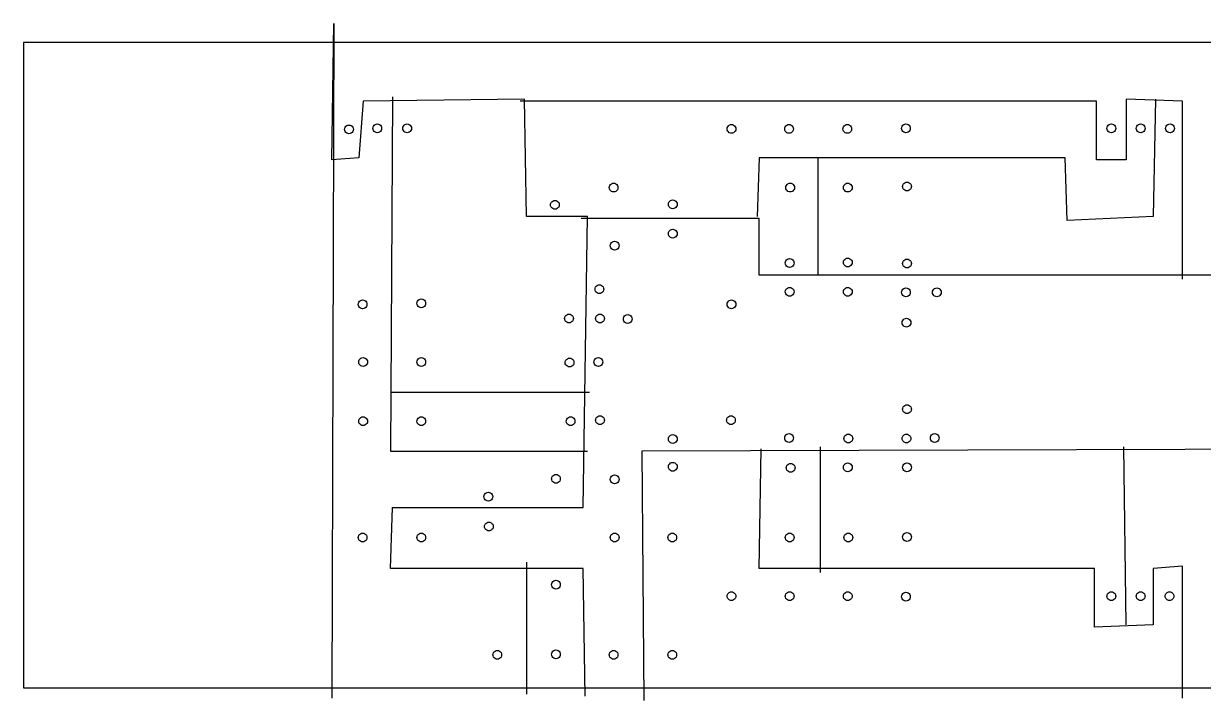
# Model space of a CAD drawing. Extents: x 0 to 570, y -9 to 181.
# Drawn here: x 0 to 323, y -4.6 to 180.7 of the extents above; entities that cross this region are included whole.
import ezdxf

# ---------------------------------------------------------------- set-up
doc = ezdxf.new("R2010")
doc.units = 0
doc.layers.get('0').update_dxf_attribs({"linetype": 'CONTINUOUS'})

msp = doc.modelspace()

# ---------------------------------------------------------------- linework, layer by layer
at = {"color": 1}
for points in [[(153.76948, -3.4426), (153.195712, 31.557168), (100.409176, 31.557168), (100.982944, 48.1964), (153.195712, 48.1964), (154.343248, 127.949962), (137.704008, 127.949962), (137.130248, 160.080894), (92.950216, 159.507127), (91.80268, 144.015428), (84.343712, 143.441662), (84.91748, 180.736493), (84.343712, -4.016368)], [(100.982944, 160.654661), (100.409176, 63.688096), (154.343248, 63.688096)], [(317.292968, 110.736962), (317.292968, 159.507127), (301.801272, 160.080894), (301.801272, 143.441662), (293.768536, 143.441662), (293.768536, 159.507127), (135.982712, 159.507127)], [(309.834008, 160.080894), (309.26024, 127.949962), (285.735808, 126.802429), (285.16204, 144.015428), (201.392112, 144.015428), (200.818344, 127.949962)], [(538.193128, 144.015428), (376.964704, 144.015428), (377.538472, 111.884496), (201.392112, 111.884496), (201.392112, 127.376195), (152.621944, 127.376195)], [(217.457576, 144.015428), (217.457576, 111.884496)], [(154.917008, 79.75356), (100.409176, 79.75356)], [(218.031344, 64.835632), (218.031344, 30.409632)], [(301.801272, 16.065464), (301.227504, 64.835632)], [(537.61936, 31.557168), (377.538472, 32.130936), (377.538472, 64.261864), (169.261176, 63.688096), (169.834944, -4.590136)], [(317.292968, -4.016368), (317.292968, 32.130936), (309.26024, 31.557168), (309.26024, 16.065464), (293.194776, 15.491696), (293.194776, 31.557168), (201.392112, 31.557168), (201.96588, 64.261864)], [(137.704008, 33.278464), (137.704008, -2.868832)]]:
    msp.add_lwpolyline(points, dxfattribs=at)
msp.add_lwpolyline([(569.750296, 175.572594), (0, 175.572594), (0, -1.147534), (569.750296, -1.147534), (569.750296, 175.572594)], close=True, dxfattribs=at)
at = {"color": 7}
for points in [[(88.790384, 151.904715), (88.790384, 151.904715)], [(98.02312, 152.048157), (98.02312, 152.048157)], [(106.199288, 152.048157), (106.199288, 152.048157)], [(194.989688, 151.904715), (194.989688, 151.904715)], [(210.768264, 151.904715), (210.768264, 151.904715)], [(226.69028, 151.904715), (226.69028, 151.904715)], [(242.75576, 152.048157), (242.75576, 152.048157)], [(298.984888, 152.048157), (298.984888, 152.048157)], [(307.017624, 152.048157), (307.017624, 152.048157)], [(315.050344, 152.048157), (315.050344, 152.048157)], [(90.277272, 151.761273), (90.277272, 151.761273)], [(162.715304, 135.839249), (162.715304, 135.839249)], [(211.055152, 135.839249), (211.055152, 135.839249)], [(226.833712, 135.839249), (226.833712, 135.839249)], [(243.042624, 136.126132), (243.042624, 136.126132)], [(146.64984, 131.105676), (146.64984, 131.105676)], [(178.924216, 131.249118), (178.924216, 131.249118)], [(178.924216, 123.216382), (178.924216, 123.216382)], [(163.0022, 119.917224), (163.0022, 119.917224)], [(210.911696, 115.183649), (210.911696, 115.183649)], [(226.833712, 115.327094), (226.833712, 115.327094)], [(243.042624, 115.04021), (243.042624, 115.04021)], [(158.842384, 108.011566), (158.842384, 108.011566)], [(210.911696, 107.29436), (210.911696, 107.29436)], [(226.833712, 107.29436), (226.833712, 107.29436)], [(242.75576, 107.150915), (242.75576, 107.150915)], [(251.2188, 107.150915), (251.2188, 107.150915)], [(94.006752, 103.851758), (94.006752, 103.851758)], [(110.072216, 104.138642), (110.072216, 104.138642)], [(194.989688, 103.851758), (194.989688, 103.851758)], [(150.522768, 99.978833), (150.522768, 99.978833)], [(158.985824, 99.978833), (158.985824, 99.978833)], [(166.588232, 99.835394), (166.588232, 99.835394)], [(242.899192, 98.831305), (242.899192, 98.831305)], [(94.150192, 88.073176), (94.150192, 88.073176)], [(110.072216, 88.073176), (110.072216, 88.073176)], [(150.666208, 87.929736), (150.666208, 87.929736)], [(158.555496, 88.073176), (158.555496, 88.073176)], [(243.042624, 75.163432), (243.042624, 75.163432)], [(94.150192, 71.864272), (94.150192, 71.864272)], [(110.072216, 71.864272), (110.072216, 71.864272)], [(150.953088, 71.864272), (150.953088, 71.864272)], [(158.985824, 72.151144), (158.985824, 72.151144)], [(194.84624, 72.151144), (194.84624, 72.151144)], [(178.924216, 66.987256), (178.924216, 66.987256)], [(210.768264, 67.274136), (210.768264, 67.274136)], [(226.977176, 67.130704), (226.977176, 67.130704)], [(242.899192, 67.130704), (242.899192, 67.130704)], [(250.64504, 67.274136), (250.64504, 67.274136)], [(178.924216, 59.384848), (178.924216, 59.384848)], [(211.198584, 59.09796), (211.198584, 59.09796)], [(226.833712, 59.241408), (226.833712, 59.241408)], [(243.042624, 59.241408), (243.042624, 59.241408)], [(146.936728, 56.085696), (146.936728, 56.085696)], [(163.0022, 55.942248), (163.0022, 55.942248)], [(128.432752, 51.208664), (128.432752, 51.208664)], [(128.5762, 43.032496), (128.5762, 43.032496)], [(94.006752, 40.020224), (94.006752, 40.020224)], [(110.072216, 40.020224), (110.072216, 40.020224)], [(163.0022, 40.020224), (163.0022, 40.020224)], [(178.780776, 40.020224), (178.780776, 40.020224)], [(210.911696, 40.020224), (210.911696, 40.020224)], [(226.977176, 40.020224), (226.977176, 40.020224)], [(243.042624, 40.163656), (243.042624, 40.163656)], [(146.936728, 27.110472), (146.936728, 27.110472)], [(194.989688, 23.95476), (194.989688, 23.95476)], [(210.911696, 23.95476), (210.911696, 23.95476)], [(226.833712, 23.95476), (226.833712, 23.95476)], [(242.75576, 23.811312), (242.75576, 23.811312)], [(298.984888, 23.95476), (298.984888, 23.95476)], [(307.017624, 23.95476), (307.017624, 23.95476)], [(314.906912, 23.95476), (314.906912, 23.95476)], [(130.871256, 7.88928), (130.871256, 7.88928)], [(146.936728, 8.032736), (146.936728, 8.032736)], [(162.715304, 7.88928), (162.715304, 7.88928)], [(178.780776, 7.88928), (178.780776, 7.88928)]]:
    msp.add_lwpolyline(points, close=True, dxfattribs=at)
for points in [[(87.877272, 151.761273), (87.877272, 152.189992), (88.105991, 152.586144), (88.477272, 152.800503)], [(88.477272, 152.800503), (88.848553, 153.014863), (89.305991, 153.014863), (89.677272, 152.800503)], [(89.677272, 152.800503), (90.048553, 152.586144), (90.277272, 152.189992), (90.277272, 151.761273)], [(95.62312, 152.048157), (95.62312, 152.476876), (95.851839, 152.873028), (96.22312, 153.087387)], [(96.22312, 151.008926), (95.851839, 151.223286), (95.62312, 151.619438), (95.62312, 152.048157)], [(96.22312, 153.087387), (96.594401, 153.301747), (97.051839, 153.301747), (97.42312, 153.087387)], [(97.42312, 153.087387), (97.794401, 152.873028), (98.02312, 152.476876), (98.02312, 152.048157)], [(98.02312, 152.048157), (98.02312, 151.619438), (97.794401, 151.223286), (97.42312, 151.008926)], [(103.799288, 152.048157), (103.799288, 152.476876), (104.028007, 152.873028), (104.399288, 153.087387)], [(104.399288, 151.008926), (104.028007, 151.223286), (103.799288, 151.619438), (103.799288, 152.048157)], [(104.399288, 153.087387), (104.770569, 153.301747), (105.228007, 153.301747), (105.599288, 153.087387)], [(105.599288, 153.087387), (105.970569, 152.873028), (106.199288, 152.476876), (106.199288, 152.048157)], [(106.199288, 152.048157), (106.199288, 151.619438), (105.970569, 151.223286), (105.599288, 151.008926)], [(192.589688, 151.904715), (192.589688, 152.333434), (192.818407, 152.729586), (193.189688, 152.943946)], [(193.189688, 150.865485), (192.818407, 151.079844), (192.589688, 151.475996), (192.589688, 151.904715)], [(193.189688, 152.943946), (193.560969, 153.158305), (194.018407, 153.158305), (194.389688, 152.943946)], [(194.389688, 152.943946), (194.760969, 152.729586), (194.989688, 152.333434), (194.989688, 151.904715)], [(194.989688, 151.904715), (194.989688, 151.475996), (194.760969, 151.079844), (194.389688, 150.865485)], [(208.368264, 151.904715), (208.368264, 152.333434), (208.596983, 152.729586), (208.968264, 152.943946)], [(208.968264, 150.865485), (208.596983, 151.079844), (208.368264, 151.475996), (208.368264, 151.904715)], [(208.968264, 152.943946), (209.339545, 153.158305), (209.796983, 153.158305), (210.168264, 152.943946)], [(210.168264, 152.943946), (210.539545, 152.729586), (210.768264, 152.333434), (210.768264, 151.904715)], [(210.768264, 151.904715), (210.768264, 151.475996), (210.539545, 151.079844), (210.168264, 150.865485)], [(224.29028, 151.904715), (224.29028, 152.333434), (224.518999, 152.729586), (224.89028, 152.943946)], [(224.89028, 150.865485), (224.518999, 151.079844), (224.29028, 151.475996), (224.29028, 151.904715)], [(224.89028, 152.943946), (225.261561, 153.158305), (225.718999, 153.158305), (226.09028, 152.943946)], [(226.09028, 152.943946), (226.461561, 152.729586), (226.69028, 152.333434), (226.69028, 151.904715)], [(226.69028, 151.904715), (226.69028, 151.475996), (226.461561, 151.079844), (226.09028, 150.865485)], [(240.35576, 152.048157), (240.35576, 152.476876), (240.584479, 152.873028), (240.95576, 153.087387)], [(240.95576, 151.008926), (240.584479, 151.223286), (240.35576, 151.619438), (240.35576, 152.048157)], [(240.95576, 153.087387), (241.327041, 153.301747), (241.784479, 153.301747), (242.15576, 153.087387)], [(242.15576, 153.087387), (242.527041, 152.873028), (242.75576, 152.476876), (242.75576, 152.048157)], [(242.75576, 152.048157), (242.75576, 151.619438), (242.527041, 151.223286), (242.15576, 151.008926)], [(296.584888, 152.048157), (296.584888, 152.476876), (296.813607, 152.873028), (297.184888, 153.087387)], [(297.184888, 151.008926), (296.813607, 151.223286), (296.584888, 151.619438), (296.584888, 152.048157)], [(297.184888, 153.087387), (297.556169, 153.301747), (298.013607, 153.301747), (298.384888, 153.087387)], [(298.384888, 153.087387), (298.756169, 152.873028), (298.984888, 152.476876), (298.984888, 152.048157)], [(298.984888, 152.048157), (298.984888, 151.619438), (298.756169, 151.223286), (298.384888, 151.008926)], [(304.617624, 152.048157), (304.617624, 152.476876), (304.846343, 152.873028), (305.217624, 153.087387)], [(305.217624, 151.008926), (304.846343, 151.223286), (304.617624, 151.619438), (304.617624, 152.048157)], [(305.217624, 153.087387), (305.588905, 153.301747), (306.046343, 153.301747), (306.417624, 153.087387)], [(306.417624, 153.087387), (306.788905, 152.873028), (307.017624, 152.476876), (307.017624, 152.048157)], [(307.017624, 152.048157), (307.017624, 151.619438), (306.788905, 151.223286), (306.417624, 151.008926)], [(312.650344, 152.048157), (312.650344, 152.476876), (312.879063, 152.873028), (313.250344, 153.087387)], [(313.250344, 151.008926), (312.879063, 151.223286), (312.650344, 151.619438), (312.650344, 152.048157)], [(313.250344, 153.087387), (313.621625, 153.301747), (314.079063, 153.301747), (314.450344, 153.087387)], [(314.450344, 153.087387), (314.821625, 152.873028), (315.050344, 152.476876), (315.050344, 152.048157)], [(315.050344, 152.048157), (315.050344, 151.619438), (314.821625, 151.223286), (314.450344, 151.008926)], [(88.477272, 150.722042), (88.105991, 150.936402), (87.877272, 151.332554), (87.877272, 151.761273)], [(89.677272, 150.722042), (89.305991, 150.507683), (88.848553, 150.507683), (88.477272, 150.722042)], [(90.277272, 151.761273), (90.277272, 151.332554), (90.048553, 150.936402), (89.677272, 150.722042)], [(97.42312, 151.008926), (97.051839, 150.794567), (96.594401, 150.794567), (96.22312, 151.008926)], [(105.599288, 151.008926), (105.228007, 150.794567), (104.770569, 150.794567), (104.399288, 151.008926)], [(194.389688, 150.865485), (194.018407, 150.651125), (193.560969, 150.651125), (193.189688, 150.865485)], [(210.168264, 150.865485), (209.796983, 150.651125), (209.339545, 150.651125), (208.968264, 150.865485)], [(226.09028, 150.865485), (225.718999, 150.651125), (225.261561, 150.651125), (224.89028, 150.865485)], [(242.15576, 151.008926), (241.784479, 150.794567), (241.327041, 150.794567), (240.95576, 151.008926)], [(298.384888, 151.008926), (298.013607, 150.794567), (297.556169, 150.794567), (297.184888, 151.008926)], [(306.417624, 151.008926), (306.046343, 150.794567), (305.588905, 150.794567), (305.217624, 151.008926)], [(314.450344, 151.008926), (314.079063, 150.794567), (313.621625, 150.794567), (313.250344, 151.008926)], [(160.315304, 135.839249), (160.315304, 136.267968), (160.544023, 136.66412), (160.915304, 136.878479)], [(160.915304, 134.800018), (160.544023, 135.014378), (160.315304, 135.41053), (160.315304, 135.839249)], [(160.915304, 136.878479), (161.286585, 137.092839), (161.744023, 137.092839), (162.115304, 136.878479)], [(162.115304, 136.878479), (162.486585, 136.66412), (162.715304, 136.267968), (162.715304, 135.839249)], [(162.715304, 135.839249), (162.715304, 135.41053), (162.486585, 135.014378), (162.115304, 134.800018)], [(208.655152, 135.839249), (208.655152, 136.267968), (208.883871, 136.66412), (209.255152, 136.878479)], [(209.255152, 134.800018), (208.883871, 135.014378), (208.655152, 135.41053), (208.655152, 135.839249)], [(209.255152, 136.878479), (209.626433, 137.092839), (210.083871, 137.092839), (210.455152, 136.878479)], [(210.455152, 136.878479), (210.826433, 136.66412), (211.055152, 136.267968), (211.055152, 135.839249)], [(211.055152, 135.839249), (211.055152, 135.41053), (210.826433, 135.014378), (210.455152, 134.800018)], [(224.433712, 135.839249), (224.433712, 136.267968), (224.662431, 136.66412), (225.033712, 136.878479)], [(225.033712, 134.800018), (224.662431, 135.014378), (224.433712, 135.41053), (224.433712, 135.839249)], [(225.033712, 136.878479), (225.404993, 137.092839), (225.862431, 137.092839), (226.233712, 136.878479)], [(226.233712, 136.878479), (226.604993, 136.66412), (226.833712, 136.267968), (226.833712, 135.839249)], [(226.833712, 135.839249), (226.833712, 135.41053), (226.604993, 135.014378), (226.233712, 134.800018)], [(240.642624, 136.126132), (240.642624, 136.554851), (240.871343, 136.951003), (241.242624, 137.165362)], [(241.242624, 135.086902), (240.871343, 135.301261), (240.642624, 135.697413), (240.642624, 136.126132)], [(241.242624, 137.165362), (241.613905, 137.379722), (242.071343, 137.379722), (242.442624, 137.165362)], [(242.442624, 137.165362), (242.813905, 136.951003), (243.042624, 136.554851), (243.042624, 136.126132)], [(243.042624, 136.126132), (243.042624, 135.697413), (242.813905, 135.301261), (242.442624, 135.086902)], [(162.115304, 134.800018), (161.744023, 134.585659), (161.286585, 134.585659), (160.915304, 134.800018)], [(177.124216, 132.288349), (177.495497, 132.502708), (177.952935, 132.502708), (178.324216, 132.288349)], [(210.455152, 134.800018), (210.083871, 134.585659), (209.626433, 134.585659), (209.255152, 134.800018)], [(226.233712, 134.800018), (225.862431, 134.585659), (225.404993, 134.585659), (225.033712, 134.800018)], [(242.442624, 135.086902), (242.071343, 134.872542), (241.613905, 134.872542), (241.242624, 135.086902)], [(144.24984, 131.105676), (144.24984, 131.534395), (144.478559, 131.930547), (144.84984, 132.144906)], [(144.84984, 130.066446), (144.478559, 130.280805), (144.24984, 130.676957), (144.24984, 131.105676)], [(144.84984, 132.144906), (145.221121, 132.359266), (145.678559, 132.359266), (146.04984, 132.144906)], [(146.04984, 130.066446), (145.678559, 129.852086), (145.221121, 129.852086), (144.84984, 130.066446)], [(146.04984, 132.144906), (146.421121, 131.930547), (146.64984, 131.534395), (146.64984, 131.105676)], [(146.64984, 131.105676), (146.64984, 130.676957), (146.421121, 130.280805), (146.04984, 130.066446)], [(176.524216, 131.249118), (176.524216, 131.677837), (176.752935, 132.07399), (177.124216, 132.288349)], [(177.124216, 130.209888), (176.752935, 130.424247), (176.524216, 130.8204), (176.524216, 131.249118)], [(178.324216, 130.209888), (177.952935, 129.995529), (177.495497, 129.995529), (177.124216, 130.209888)], [(178.324216, 132.288349), (178.695497, 132.07399), (178.924216, 131.677837), (178.924216, 131.249118)], [(178.924216, 131.249118), (178.924216, 130.8204), (178.695497, 130.424247), (178.324216, 130.209888)], [(176.524216, 123.216382), (176.524216, 123.6451), (176.752935, 124.041253), (177.124216, 124.255612)], [(177.124216, 122.177151), (176.752935, 122.39151), (176.524216, 122.787663), (176.524216, 123.216382)], [(177.124216, 124.255612), (177.495497, 124.469971), (177.952935, 124.469971), (178.324216, 124.255612)], [(178.324216, 124.255612), (178.695497, 124.041253), (178.924216, 123.6451), (178.924216, 123.216382)], [(178.924216, 123.216382), (178.924216, 122.787663), (178.695497, 122.39151), (178.324216, 122.177151)], [(160.6022, 119.917224), (160.6022, 120.345943), (160.830919, 120.742095), (161.2022, 120.956454)], [(161.2022, 118.877994), (160.830919, 119.092353), (160.6022, 119.488505), (160.6022, 119.917224)], [(161.2022, 120.956454), (161.573481, 121.170814), (162.030919, 121.170814), (162.4022, 120.956454)], [(162.4022, 120.956454), (162.773481, 120.742095), (163.0022, 120.345943), (163.0022, 119.917224)], [(163.0022, 119.917224), (163.0022, 119.488505), (162.773481, 119.092353), (162.4022, 118.877994)], [(178.324216, 122.177151), (177.952935, 121.962792), (177.495497, 121.962792), (177.124216, 122.177151)], [(162.4022, 118.877994), (162.030919, 118.663634), (161.573481, 118.663634), (161.2022, 118.877994)], [(209.111696, 116.222879), (209.482977, 116.437239), (209.940415, 116.437239), (210.311696, 116.222879)], [(224.433712, 115.327094), (224.433712, 115.755812), (224.662431, 116.151965), (225.033712, 116.366324)], [(225.033712, 116.366324), (225.404993, 116.580683), (225.862431, 116.580683), (226.233712, 116.366324)], [(226.233712, 116.366324), (226.604993, 116.151965), (226.833712, 115.755812), (226.833712, 115.327094)], [(241.242624, 116.07944), (241.613905, 116.293799), (242.071343, 116.293799), (242.442624, 116.07944)], [(208.511696, 115.183649), (208.511696, 115.612368), (208.740415, 116.00852), (209.111696, 116.222879)], [(209.111696, 114.144418), (208.740415, 114.358778), (208.511696, 114.75493), (208.511696, 115.183649)], [(210.311696, 114.144418), (209.940415, 113.930059), (209.482977, 113.930059), (209.111696, 114.144418)], [(210.311696, 116.222879), (210.682977, 116.00852), (210.911696, 115.612368), (210.911696, 115.183649)], [(210.911696, 115.183649), (210.911696, 114.75493), (210.682977, 114.358778), (210.311696, 114.144418)], [(225.033712, 114.287863), (224.662431, 114.502222), (224.433712, 114.898375), (224.433712, 115.327094)], [(226.233712, 114.287863), (225.862431, 114.073504), (225.404993, 114.073504), (225.033712, 114.287863)], [(226.833712, 115.327094), (226.833712, 114.898375), (226.604993, 114.502222), (226.233712, 114.287863)], [(240.642624, 115.04021), (240.642624, 115.468928), (240.871343, 115.865081), (241.242624, 116.07944)], [(241.242624, 114.000979), (240.871343, 114.215338), (240.642624, 114.611491), (240.642624, 115.04021)], [(242.442624, 114.000979), (242.071343, 113.78662), (241.613905, 113.78662), (241.242624, 114.000979)], [(242.442624, 116.07944), (242.813905, 115.865081), (243.042624, 115.468928), (243.042624, 115.04021)], [(243.042624, 115.04021), (243.042624, 114.611491), (242.813905, 114.215338), (242.442624, 114.000979)], [(156.442384, 108.011566), (156.442384, 108.440285), (156.671103, 108.836438), (157.042384, 109.050797)], [(157.042384, 106.972336), (156.671103, 107.186695), (156.442384, 107.582848), (156.442384, 108.011566)], [(157.042384, 109.050797), (157.413665, 109.265156), (157.871103, 109.265156), (158.242384, 109.050797)], [(158.242384, 106.972336), (157.871103, 106.757977), (157.413665, 106.757977), (157.042384, 106.972336)], [(158.242384, 109.050797), (158.613665, 108.836438), (158.842384, 108.440285), (158.842384, 108.011566)], [(158.842384, 108.011566), (158.842384, 107.582848), (158.613665, 107.186695), (158.242384, 106.972336)], [(208.511696, 107.29436), (208.511696, 107.723079), (208.740415, 108.119231), (209.111696, 108.33359)], [(209.111696, 106.25513), (208.740415, 106.469489), (208.511696, 106.865641), (208.511696, 107.29436)], [(209.111696, 108.33359), (209.482977, 108.54795), (209.940415, 108.54795), (210.311696, 108.33359)], [(210.311696, 108.33359), (210.682977, 108.119231), (210.911696, 107.723079), (210.911696, 107.29436)], [(210.911696, 107.29436), (210.911696, 106.865641), (210.682977, 106.469489), (210.311696, 106.25513)], [(224.433712, 107.29436), (224.433712, 107.723079), (224.662431, 108.119231), (225.033712, 108.33359)], [(225.033712, 106.25513), (224.662431, 106.469489), (224.433712, 106.865641), (224.433712, 107.29436)], [(225.033712, 108.33359), (225.404993, 108.54795), (225.862431, 108.54795), (226.233712, 108.33359)], [(226.233712, 108.33359), (226.604993, 108.119231), (226.833712, 107.723079), (226.833712, 107.29436)], [(226.833712, 107.29436), (226.833712, 106.865641), (226.604993, 106.469489), (226.233712, 106.25513)], [(240.35576, 107.150915), (240.35576, 107.579634), (240.584479, 107.975786), (240.95576, 108.190146)], [(240.95576, 106.111685), (240.584479, 106.326044), (240.35576, 106.722196), (240.35576, 107.150915)], [(240.95576, 108.190146), (241.327041, 108.404505), (241.784479, 108.404505), (242.15576, 108.190146)], [(242.15576, 108.190146), (242.527041, 107.975786), (242.75576, 107.579634), (242.75576, 107.150915)], [(242.75576, 107.150915), (242.75576, 106.722196), (242.527041, 106.326044), (242.15576, 106.111685)], [(248.8188, 107.150915), (248.8188, 107.579634), (249.047519, 107.975786), (249.4188, 108.190146)], [(249.4188, 106.111685), (249.047519, 106.326044), (248.8188, 106.722196), (248.8188, 107.150915)], [(249.4188, 108.190146), (249.790081, 108.404505), (250.247519, 108.404505), (250.6188, 108.190146)], [(250.6188, 108.190146), (250.990081, 107.975786), (251.2188, 107.579634), (251.2188, 107.150915)], [(251.2188, 107.150915), (251.2188, 106.722196), (250.990081, 106.326044), (250.6188, 106.111685)], [(91.606752, 103.851758), (91.606752, 104.280476), (91.835471, 104.676629), (92.206752, 104.890988)], [(92.206752, 102.812527), (91.835471, 103.026886), (91.606752, 103.423039), (91.606752, 103.851758)], [(92.206752, 104.890988), (92.578033, 105.105347), (93.035471, 105.105347), (93.406752, 104.890988)], [(93.406752, 104.890988), (93.778033, 104.676629), (94.006752, 104.280476), (94.006752, 103.851758)], [(94.006752, 103.851758), (94.006752, 103.423039), (93.778033, 103.026886), (93.406752, 102.812527)], [(107.672216, 104.138642), (107.672216, 104.56736), (107.900935, 104.963513), (108.272216, 105.177872)], [(108.272216, 103.099411), (107.900935, 103.31377), (107.672216, 103.709923), (107.672216, 104.138642)], [(108.272216, 105.177872), (108.643497, 105.392231), (109.100935, 105.392231), (109.472216, 105.177872)], [(109.472216, 105.177872), (109.843497, 104.963513), (110.072216, 104.56736), (110.072216, 104.138642)], [(110.072216, 104.138642), (110.072216, 103.709923), (109.843497, 103.31377), (109.472216, 103.099411)], [(192.589688, 103.851758), (192.589688, 104.280476), (192.818407, 104.676629), (193.189688, 104.890988)], [(193.189688, 102.812527), (192.818407, 103.026886), (192.589688, 103.423039), (192.589688, 103.851758)], [(193.189688, 104.890988), (193.560969, 105.105347), (194.018407, 105.105347), (194.389688, 104.890988)], [(194.389688, 104.890988), (194.760969, 104.676629), (194.989688, 104.280476), (194.989688, 103.851758)], [(194.989688, 103.851758), (194.989688, 103.423039), (194.760969, 103.026886), (194.389688, 102.812527)], [(210.311696, 106.25513), (209.940415, 106.04077), (209.482977, 106.04077), (209.111696, 106.25513)], [(226.233712, 106.25513), (225.862431, 106.04077), (225.404993, 106.04077), (225.033712, 106.25513)], [(242.15576, 106.111685), (241.784479, 105.897325), (241.327041, 105.897325), (240.95576, 106.111685)], [(250.6188, 106.111685), (250.247519, 105.897325), (249.790081, 105.897325), (249.4188, 106.111685)], [(93.406752, 102.812527), (93.035471, 102.598168), (92.578033, 102.598168), (92.206752, 102.812527)], [(109.472216, 103.099411), (109.100935, 102.885052), (108.643497, 102.885052), (108.272216, 103.099411)], [(148.122768, 99.978833), (148.122768, 100.407552), (148.351487, 100.803704), (148.722768, 101.018063)], [(148.722768, 101.018063), (149.094049, 101.232423), (149.551487, 101.232423), (149.922768, 101.018063)], [(149.922768, 101.018063), (150.294049, 100.803704), (150.522768, 100.407552), (150.522768, 99.978833)], [(156.585824, 99.978833), (156.585824, 100.407552), (156.814543, 100.803704), (157.185824, 101.018063)], [(157.185824, 101.018063), (157.557105, 101.232423), (158.014543, 101.232423), (158.385824, 101.018063)], [(158.385824, 101.018063), (158.757105, 100.803704), (158.985824, 100.407552), (158.985824, 99.978833)], [(164.188232, 99.835394), (164.188232, 100.264113), (164.416951, 100.660266), (164.788232, 100.874625)], [(164.788232, 100.874625), (165.159513, 101.088984), (165.616951, 101.088984), (165.988232, 100.874625)], [(165.988232, 100.874625), (166.359513, 100.660266), (166.588232, 100.264113), (166.588232, 99.835394)], [(194.389688, 102.812527), (194.018407, 102.598168), (193.560969, 102.598168), (193.189688, 102.812527)], [(148.722768, 98.939602), (148.351487, 99.153962), (148.122768, 99.550114), (148.122768, 99.978833)], [(149.922768, 98.939602), (149.551487, 98.725243), (149.094049, 98.725243), (148.722768, 98.939602)], [(150.522768, 99.978833), (150.522768, 99.550114), (150.294049, 99.153962), (149.922768, 98.939602)], [(157.185824, 98.939602), (156.814543, 99.153962), (156.585824, 99.550114), (156.585824, 99.978833)], [(158.385824, 98.939602), (158.014543, 98.725243), (157.557105, 98.725243), (157.185824, 98.939602)], [(158.985824, 99.978833), (158.985824, 99.550114), (158.757105, 99.153962), (158.385824, 98.939602)], [(164.788232, 98.796164), (164.416951, 99.010523), (164.188232, 99.406676), (164.188232, 99.835394)], [(165.988232, 98.796164), (165.616951, 98.581805), (165.159513, 98.581805), (164.788232, 98.796164)], [(166.588232, 99.835394), (166.588232, 99.406676), (166.359513, 99.010523), (165.988232, 98.796164)], [(240.499192, 98.831305), (240.499192, 99.260024), (240.727911, 99.656176), (241.099192, 99.870535)], [(241.099192, 97.792074), (240.727911, 98.006434), (240.499192, 98.402586), (240.499192, 98.831305)], [(241.099192, 99.870535), (241.470473, 100.084895), (241.927911, 100.084895), (242.299192, 99.870535)], [(242.299192, 97.792074), (241.927911, 97.577715), (241.470473, 97.577715), (241.099192, 97.792074)], [(242.299192, 99.870535), (242.670473, 99.656176), (242.899192, 99.260024), (242.899192, 98.831305)], [(242.899192, 98.831305), (242.899192, 98.402586), (242.670473, 98.006434), (242.299192, 97.792074)], [(91.750192, 88.073176), (91.750192, 88.501895), (91.978911, 88.898047), (92.350192, 89.112406)], [(92.350192, 87.033946), (91.978911, 87.248305), (91.750192, 87.644457), (91.750192, 88.073176)], [(92.350192, 89.112406), (92.721473, 89.326766), (93.178911, 89.326766), (93.550192, 89.112406)], [(93.550192, 89.112406), (93.921473, 88.898047), (94.150192, 88.501895), (94.150192, 88.073176)], [(94.150192, 88.073176), (94.150192, 87.644457), (93.921473, 87.248305), (93.550192, 87.033946)], [(107.672216, 88.073176), (107.672216, 88.501895), (107.900935, 88.898047), (108.272216, 89.112406)], [(108.272216, 87.033946), (107.900935, 87.248305), (107.672216, 87.644457), (107.672216, 88.073176)], [(108.272216, 89.112406), (108.643497, 89.326766), (109.100935, 89.326766), (109.472216, 89.112406)], [(109.472216, 89.112406), (109.843497, 88.898047), (110.072216, 88.501895), (110.072216, 88.073176)], [(110.072216, 88.073176), (110.072216, 87.644457), (109.843497, 87.248305), (109.472216, 87.033946)], [(148.266208, 87.929736), (148.266208, 88.358455), (148.494927, 88.754607), (148.866208, 88.968966)], [(148.866208, 86.890506), (148.494927, 87.104865), (148.266208, 87.501017), (148.266208, 87.929736)], [(148.866208, 88.968966), (149.237489, 89.183326), (149.694927, 89.183326), (150.066208, 88.968966)], [(150.066208, 88.968966), (150.437489, 88.754607), (150.666208, 88.358455), (150.666208, 87.929736)], [(150.666208, 87.929736), (150.666208, 87.501017), (150.437489, 87.104865), (150.066208, 86.890506)], [(156.155496, 88.073176), (156.155496, 88.501895), (156.384215, 88.898047), (156.755496, 89.112406)], [(156.755496, 87.033946), (156.384215, 87.248305), (156.155496, 87.644457), (156.155496, 88.073176)], [(156.755496, 89.112406), (157.126777, 89.326766), (157.584215, 89.326766), (157.955496, 89.112406)], [(157.955496, 89.112406), (158.326777, 88.898047), (158.555496, 88.501895), (158.555496, 88.073176)], [(158.555496, 88.073176), (158.555496, 87.644457), (158.326777, 87.248305), (157.955496, 87.033946)], [(93.550192, 87.033946), (93.178911, 86.819586), (92.721473, 86.819586), (92.350192, 87.033946)], [(109.472216, 87.033946), (109.100935, 86.819586), (108.643497, 86.819586), (108.272216, 87.033946)], [(150.066208, 86.890506), (149.694927, 86.676146), (149.237489, 86.676146), (148.866208, 86.890506)], [(157.955496, 87.033946), (157.584215, 86.819586), (157.126777, 86.819586), (156.755496, 87.033946)], [(240.642624, 75.163432), (240.642624, 75.592151), (240.871343, 75.988303), (241.242624, 76.202662)], [(241.242624, 74.124202), (240.871343, 74.338561), (240.642624, 74.734713), (240.642624, 75.163432)], [(241.242624, 76.202662), (241.613905, 76.417022), (242.071343, 76.417022), (242.442624, 76.202662)], [(242.442624, 76.202662), (242.813905, 75.988303), (243.042624, 75.592151), (243.042624, 75.163432)], [(243.042624, 75.163432), (243.042624, 74.734713), (242.813905, 74.338561), (242.442624, 74.124202)], [(91.750192, 71.864272), (91.750192, 72.292991), (91.978911, 72.689143), (92.350192, 72.903502)], [(92.350192, 70.825042), (91.978911, 71.039401), (91.750192, 71.435553), (91.750192, 71.864272)], [(92.350192, 72.903502), (92.721473, 73.117862), (93.178911, 73.117862), (93.550192, 72.903502)], [(93.550192, 72.903502), (93.921473, 72.689143), (94.150192, 72.292991), (94.150192, 71.864272)], [(94.150192, 71.864272), (94.150192, 71.435553), (93.921473, 71.039401), (93.550192, 70.825042)], [(107.672216, 71.864272), (107.672216, 72.292991), (107.900935, 72.689143), (108.272216, 72.903502)], [(108.272216, 70.825042), (107.900935, 71.039401), (107.672216, 71.435553), (107.672216, 71.864272)], [(108.272216, 72.903502), (108.643497, 73.117862), (109.100935, 73.117862), (109.472216, 72.903502)], [(109.472216, 72.903502), (109.843497, 72.689143), (110.072216, 72.292991), (110.072216, 71.864272)], [(110.072216, 71.864272), (110.072216, 71.435553), (109.843497, 71.039401), (109.472216, 70.825042)], [(148.553088, 71.864272), (148.553088, 72.292991), (148.781807, 72.689143), (149.153088, 72.903502)], [(149.153088, 70.825042), (148.781807, 71.039401), (148.553088, 71.435553), (148.553088, 71.864272)], [(149.153088, 72.903502), (149.524369, 73.117862), (149.981807, 73.117862), (150.353088, 72.903502)], [(150.353088, 72.903502), (150.724369, 72.689143), (150.953088, 72.292991), (150.953088, 71.864272)], [(150.953088, 71.864272), (150.953088, 71.435553), (150.724369, 71.039401), (150.353088, 70.825042)], [(156.585824, 72.151144), (156.585824, 72.579863), (156.814543, 72.976015), (157.185824, 73.190374)], [(157.185824, 71.111914), (156.814543, 71.326273), (156.585824, 71.722425), (156.585824, 72.151144)], [(157.185824, 73.190374), (157.557105, 73.404734), (158.014543, 73.404734), (158.385824, 73.190374)], [(158.385824, 71.111914), (158.014543, 70.897554), (157.557105, 70.897554), (157.185824, 71.111914)], [(158.385824, 73.190374), (158.757105, 72.976015), (158.985824, 72.579863), (158.985824, 72.151144)], [(158.985824, 72.151144), (158.985824, 71.722425), (158.757105, 71.326273), (158.385824, 71.111914)], [(192.44624, 72.151144), (192.44624, 72.579863), (192.674959, 72.976015), (193.04624, 73.190374)], [(193.04624, 71.111914), (192.674959, 71.326273), (192.44624, 71.722425), (192.44624, 72.151144)], [(193.04624, 73.190374), (193.417521, 73.404734), (193.874959, 73.404734), (194.24624, 73.190374)], [(194.24624, 71.111914), (193.874959, 70.897554), (193.417521, 70.897554), (193.04624, 71.111914)], [(194.24624, 73.190374), (194.617521, 72.976015), (194.84624, 72.579863), (194.84624, 72.151144)], [(194.84624, 72.151144), (194.84624, 71.722425), (194.617521, 71.326273), (194.24624, 71.111914)], [(242.442624, 74.124202), (242.071343, 73.909842), (241.613905, 73.909842), (241.242624, 74.124202)], [(93.550192, 70.825042), (93.178911, 70.610682), (92.721473, 70.610682), (92.350192, 70.825042)], [(109.472216, 70.825042), (109.100935, 70.610682), (108.643497, 70.610682), (108.272216, 70.825042)], [(150.353088, 70.825042), (149.981807, 70.610682), (149.524369, 70.610682), (149.153088, 70.825042)], [(176.524216, 66.987256), (176.524216, 67.415975), (176.752935, 67.812127), (177.124216, 68.026486)], [(177.124216, 68.026486), (177.495497, 68.240846), (177.952935, 68.240846), (178.324216, 68.026486)], [(178.324216, 68.026486), (178.695497, 67.812127), (178.924216, 67.415975), (178.924216, 66.987256)], [(208.368264, 67.274136), (208.368264, 67.702855), (208.596983, 68.099007), (208.968264, 68.313366)], [(208.968264, 68.313366), (209.339545, 68.527726), (209.796983, 68.527726), (210.168264, 68.313366)], [(210.168264, 68.313366), (210.539545, 68.099007), (210.768264, 67.702855), (210.768264, 67.274136)], [(224.577176, 67.130704), (224.577176, 67.559423), (224.805895, 67.955575), (225.177176, 68.169934)], [(225.177176, 68.169934), (225.548457, 68.384294), (226.005895, 68.384294), (226.377176, 68.169934)], [(226.377176, 68.169934), (226.748457, 67.955575), (226.977176, 67.559423), (226.977176, 67.130704)], [(240.499192, 67.130704), (240.499192, 67.559423), (240.727911, 67.955575), (241.099192, 68.169934)], [(241.099192, 68.169934), (241.470473, 68.384294), (241.927911, 68.384294), (242.299192, 68.169934)], [(242.299192, 68.169934), (242.670473, 67.955575), (242.899192, 67.559423), (242.899192, 67.130704)], [(248.24504, 67.274136), (248.24504, 67.702855), (248.473759, 68.099007), (248.84504, 68.313366)], [(248.84504, 68.313366), (249.216321, 68.527726), (249.673759, 68.527726), (250.04504, 68.313366)], [(250.04504, 68.313366), (250.416321, 68.099007), (250.64504, 67.702855), (250.64504, 67.274136)], [(177.124216, 65.948026), (176.752935, 66.162385), (176.524216, 66.558537), (176.524216, 66.987256)], [(178.324216, 65.948026), (177.952935, 65.733666), (177.495497, 65.733666), (177.124216, 65.948026)], [(178.924216, 66.987256), (178.924216, 66.558537), (178.695497, 66.162385), (178.324216, 65.948026)], [(208.968264, 66.234906), (208.596983, 66.449265), (208.368264, 66.845417), (208.368264, 67.274136)], [(210.168264, 66.234906), (209.796983, 66.020546), (209.339545, 66.020546), (208.968264, 66.234906)], [(210.768264, 67.274136), (210.768264, 66.845417), (210.539545, 66.449265), (210.168264, 66.234906)], [(225.177176, 66.091474), (224.805895, 66.305833), (224.577176, 66.701985), (224.577176, 67.130704)], [(226.377176, 66.091474), (226.005895, 65.877114), (225.548457, 65.877114), (225.177176, 66.091474)], [(226.977176, 67.130704), (226.977176, 66.701985), (226.748457, 66.305833), (226.377176, 66.091474)], [(241.099192, 66.091474), (240.727911, 66.305833), (240.499192, 66.701985), (240.499192, 67.130704)], [(242.299192, 66.091474), (241.927911, 65.877114), (241.470473, 65.877114), (241.099192, 66.091474)], [(242.899192, 67.130704), (242.899192, 66.701985), (242.670473, 66.305833), (242.299192, 66.091474)], [(248.84504, 66.234906), (248.473759, 66.449265), (248.24504, 66.845417), (248.24504, 67.274136)], [(250.04504, 66.234906), (249.673759, 66.020546), (249.216321, 66.020546), (248.84504, 66.234906)], [(250.64504, 67.274136), (250.64504, 66.845417), (250.416321, 66.449265), (250.04504, 66.234906)], [(176.524216, 59.384848), (176.524216, 59.813567), (176.752935, 60.209719), (177.124216, 60.424078)], [(177.124216, 58.345618), (176.752935, 58.559977), (176.524216, 58.956129), (176.524216, 59.384848)], [(177.124216, 60.424078), (177.495497, 60.638438), (177.952935, 60.638438), (178.324216, 60.424078)], [(178.324216, 58.345618), (177.952935, 58.131258), (177.495497, 58.131258), (177.124216, 58.345618)], [(178.324216, 60.424078), (178.695497, 60.209719), (178.924216, 59.813567), (178.924216, 59.384848)], [(178.924216, 59.384848), (178.924216, 58.956129), (178.695497, 58.559977), (178.324216, 58.345618)], [(208.798584, 59.09796), (208.798584, 59.526679), (209.027303, 59.922831), (209.398584, 60.13719)], [(209.398584, 58.05873), (209.027303, 58.273089), (208.798584, 58.669241), (208.798584, 59.09796)], [(209.398584, 60.13719), (209.769865, 60.35155), (210.227303, 60.35155), (210.598584, 60.13719)], [(210.598584, 60.13719), (210.969865, 59.922831), (211.198584, 59.526679), (211.198584, 59.09796)], [(211.198584, 59.09796), (211.198584, 58.669241), (210.969865, 58.273089), (210.598584, 58.05873)], [(224.433712, 59.241408), (224.433712, 59.670127), (224.662431, 60.066279), (225.033712, 60.280638)], [(225.033712, 58.202178), (224.662431, 58.416537), (224.433712, 58.812689), (224.433712, 59.241408)], [(225.033712, 60.280638), (225.404993, 60.494998), (225.862431, 60.494998), (226.233712, 60.280638)], [(226.233712, 58.202178), (225.862431, 57.987818), (225.404993, 57.987818), (225.033712, 58.202178)], [(226.233712, 60.280638), (226.604993, 60.066279), (226.833712, 59.670127), (226.833712, 59.241408)], [(226.833712, 59.241408), (226.833712, 58.812689), (226.604993, 58.416537), (226.233712, 58.202178)], [(240.642624, 59.241408), (240.642624, 59.670127), (240.871343, 60.066279), (241.242624, 60.280638)], [(241.242624, 58.202178), (240.871343, 58.416537), (240.642624, 58.812689), (240.642624, 59.241408)], [(241.242624, 60.280638), (241.613905, 60.494998), (242.071343, 60.494998), (242.442624, 60.280638)], [(242.442624, 58.202178), (242.071343, 57.987818), (241.613905, 57.987818), (241.242624, 58.202178)], [(242.442624, 60.280638), (242.813905, 60.066279), (243.042624, 59.670127), (243.042624, 59.241408)], [(243.042624, 59.241408), (243.042624, 58.812689), (242.813905, 58.416537), (242.442624, 58.202178)], [(144.536728, 56.085696), (144.536728, 56.514415), (144.765447, 56.910567), (145.136728, 57.124926)], [(145.136728, 55.046466), (144.765447, 55.260825), (144.536728, 55.656977), (144.536728, 56.085696)], [(145.136728, 57.124926), (145.508009, 57.339286), (145.965447, 57.339286), (146.336728, 57.124926)], [(146.336728, 55.046466), (145.965447, 54.832106), (145.508009, 54.832106), (145.136728, 55.046466)], [(146.336728, 57.124926), (146.708009, 56.910567), (146.936728, 56.514415), (146.936728, 56.085696)], [(146.936728, 56.085696), (146.936728, 55.656977), (146.708009, 55.260825), (146.336728, 55.046466)], [(160.6022, 55.942248), (160.6022, 56.370967), (160.830919, 56.767119), (161.2022, 56.981478)], [(161.2022, 54.903018), (160.830919, 55.117377), (160.6022, 55.513529), (160.6022, 55.942248)], [(161.2022, 56.981478), (161.573481, 57.195838), (162.030919, 57.195838), (162.4022, 56.981478)], [(162.4022, 56.981478), (162.773481, 56.767119), (163.0022, 56.370967), (163.0022, 55.942248)], [(163.0022, 55.942248), (163.0022, 55.513529), (162.773481, 55.117377), (162.4022, 54.903018)], [(210.598584, 58.05873), (210.227303, 57.84437), (209.769865, 57.84437), (209.398584, 58.05873)], [(126.032752, 51.208664), (126.032752, 51.637383), (126.261471, 52.033535), (126.632752, 52.247894)], [(126.632752, 52.247894), (127.004033, 52.462254), (127.461471, 52.462254), (127.832752, 52.247894)], [(127.832752, 52.247894), (128.204033, 52.033535), (128.432752, 51.637383), (128.432752, 51.208664)], [(162.4022, 54.903018), (162.030919, 54.688658), (161.573481, 54.688658), (161.2022, 54.903018)], [(126.632752, 50.169434), (126.261471, 50.383793), (126.032752, 50.779945), (126.032752, 51.208664)], [(127.832752, 50.169434), (127.461471, 49.955074), (127.004033, 49.955074), (126.632752, 50.169434)], [(128.432752, 51.208664), (128.432752, 50.779945), (128.204033, 50.383793), (127.832752, 50.169434)], [(126.1762, 43.032496), (126.1762, 43.461215), (126.404919, 43.857367), (126.7762, 44.071726)], [(126.7762, 41.993266), (126.404919, 42.207625), (126.1762, 42.603777), (126.1762, 43.032496)], [(126.7762, 44.071726), (127.147481, 44.286086), (127.604919, 44.286086), (127.9762, 44.071726)], [(127.9762, 41.993266), (127.604919, 41.778906), (127.147481, 41.778906), (126.7762, 41.993266)], [(127.9762, 44.071726), (128.347481, 43.857367), (128.5762, 43.461215), (128.5762, 43.032496)], [(128.5762, 43.032496), (128.5762, 42.603777), (128.347481, 42.207625), (127.9762, 41.993266)], [(91.606752, 40.020224), (91.606752, 40.448943), (91.835471, 40.845095), (92.206752, 41.059454)], [(92.206752, 38.980994), (91.835471, 39.195353), (91.606752, 39.591505), (91.606752, 40.020224)], [(92.206752, 41.059454), (92.578033, 41.273814), (93.035471, 41.273814), (93.406752, 41.059454)], [(93.406752, 38.980994), (93.035471, 38.766634), (92.578033, 38.766634), (92.206752, 38.980994)], [(93.406752, 41.059454), (93.778033, 40.845095), (94.006752, 40.448943), (94.006752, 40.020224)], [(94.006752, 40.020224), (94.006752, 39.591505), (93.778033, 39.195353), (93.406752, 38.980994)], [(107.672216, 40.020224), (107.672216, 40.448943), (107.900935, 40.845095), (108.272216, 41.059454)], [(108.272216, 38.980994), (107.900935, 39.195353), (107.672216, 39.591505), (107.672216, 40.020224)], [(108.272216, 41.059454), (108.643497, 41.273814), (109.100935, 41.273814), (109.472216, 41.059454)], [(109.472216, 38.980994), (109.100935, 38.766634), (108.643497, 38.766634), (108.272216, 38.980994)], [(109.472216, 41.059454), (109.843497, 40.845095), (110.072216, 40.448943), (110.072216, 40.020224)], [(110.072216, 40.020224), (110.072216, 39.591505), (109.843497, 39.195353), (109.472216, 38.980994)], [(160.6022, 40.020224), (160.6022, 40.448943), (160.830919, 40.845095), (161.2022, 41.059454)], [(161.2022, 38.980994), (160.830919, 39.195353), (160.6022, 39.591505), (160.6022, 40.020224)], [(161.2022, 41.059454), (161.573481, 41.273814), (162.030919, 41.273814), (162.4022, 41.059454)], [(162.4022, 38.980994), (162.030919, 38.766634), (161.573481, 38.766634), (161.2022, 38.980994)], [(162.4022, 41.059454), (162.773481, 40.845095), (163.0022, 40.448943), (163.0022, 40.020224)], [(163.0022, 40.020224), (163.0022, 39.591505), (162.773481, 39.195353), (162.4022, 38.980994)], [(176.380776, 40.020224), (176.380776, 40.448943), (176.609495, 40.845095), (176.980776, 41.059454)], [(176.980776, 38.980994), (176.609495, 39.195353), (176.380776, 39.591505), (176.380776, 40.020224)], [(176.980776, 41.059454), (177.352057, 41.273814), (177.809495, 41.273814), (178.180776, 41.059454)], [(178.180776, 38.980994), (177.809495, 38.766634), (177.352057, 38.766634), (176.980776, 38.980994)], [(178.180776, 41.059454), (178.552057, 40.845095), (178.780776, 40.448943), (178.780776, 40.020224)], [(178.780776, 40.020224), (178.780776, 39.591505), (178.552057, 39.195353), (178.180776, 38.980994)], [(208.511696, 40.020224), (208.511696, 40.448943), (208.740415, 40.845095), (209.111696, 41.059454)], [(209.111696, 38.980994), (208.740415, 39.195353), (208.511696, 39.591505), (208.511696, 40.020224)], [(209.111696, 41.059454), (209.482977, 41.273814), (209.940415, 41.273814), (210.311696, 41.059454)], [(210.311696, 38.980994), (209.940415, 38.766634), (209.482977, 38.766634), (209.111696, 38.980994)], [(210.311696, 41.059454), (210.682977, 40.845095), (210.911696, 40.448943), (210.911696, 40.020224)], [(210.911696, 40.020224), (210.911696, 39.591505), (210.682977, 39.195353), (210.311696, 38.980994)], [(224.577176, 40.020224), (224.577176, 40.448943), (224.805895, 40.845095), (225.177176, 41.059454)], [(225.177176, 38.980994), (224.805895, 39.195353), (224.577176, 39.591505), (224.577176, 40.020224)], [(225.177176, 41.059454), (225.548457, 41.273814), (226.005895, 41.273814), (226.377176, 41.059454)], [(226.377176, 38.980994), (226.005895, 38.766634), (225.548457, 38.766634), (225.177176, 38.980994)], [(226.377176, 41.059454), (226.748457, 40.845095), (226.977176, 40.448943), (226.977176, 40.020224)], [(226.977176, 40.020224), (226.977176, 39.591505), (226.748457, 39.195353), (226.377176, 38.980994)], [(240.642624, 40.163656), (240.642624, 40.592375), (240.871343, 40.988527), (241.242624, 41.202886)], [(241.242624, 39.124426), (240.871343, 39.338785), (240.642624, 39.734937), (240.642624, 40.163656)], [(241.242624, 41.202886), (241.613905, 41.417246), (242.071343, 41.417246), (242.442624, 41.202886)], [(242.442624, 39.124426), (242.071343, 38.910066), (241.613905, 38.910066), (241.242624, 39.124426)], [(242.442624, 41.202886), (242.813905, 40.988527), (243.042624, 40.592375), (243.042624, 40.163656)], [(243.042624, 40.163656), (243.042624, 39.734937), (242.813905, 39.338785), (242.442624, 39.124426)], [(144.536728, 27.110472), (144.536728, 27.539191), (144.765447, 27.935343), (145.136728, 28.149702)], [(145.136728, 26.071242), (144.765447, 26.285601), (144.536728, 26.681753), (144.536728, 27.110472)], [(145.136728, 28.149702), (145.508009, 28.364062), (145.965447, 28.364062), (146.336728, 28.149702)], [(146.336728, 26.071242), (145.965447, 25.856882), (145.508009, 25.856882), (145.136728, 26.071242)], [(146.336728, 28.149702), (146.708009, 27.935343), (146.936728, 27.539191), (146.936728, 27.110472)], [(146.936728, 27.110472), (146.936728, 26.681753), (146.708009, 26.285601), (146.336728, 26.071242)], [(192.589688, 23.95476), (192.589688, 24.383479), (192.818407, 24.779631), (193.189688, 24.99399)], [(193.189688, 22.91553), (192.818407, 23.129889), (192.589688, 23.526041), (192.589688, 23.95476)], [(193.189688, 24.99399), (193.560969, 25.20835), (194.018407, 25.20835), (194.389688, 24.99399)], [(194.389688, 22.91553), (194.018407, 22.70117), (193.560969, 22.70117), (193.189688, 22.91553)], [(194.389688, 24.99399), (194.760969, 24.779631), (194.989688, 24.383479), (194.989688, 23.95476)], [(194.989688, 23.95476), (194.989688, 23.526041), (194.760969, 23.129889), (194.389688, 22.91553)], [(208.511696, 23.95476), (208.511696, 24.383479), (208.740415, 24.779631), (209.111696, 24.99399)], [(209.111696, 22.91553), (208.740415, 23.129889), (208.511696, 23.526041), (208.511696, 23.95476)], [(209.111696, 24.99399), (209.482977, 25.20835), (209.940415, 25.20835), (210.311696, 24.99399)], [(210.311696, 22.91553), (209.940415, 22.70117), (209.482977, 22.70117), (209.111696, 22.91553)], [(210.311696, 24.99399), (210.682977, 24.779631), (210.911696, 24.383479), (210.911696, 23.95476)], [(210.911696, 23.95476), (210.911696, 23.526041), (210.682977, 23.129889), (210.311696, 22.91553)], [(224.433712, 23.95476), (224.433712, 24.383479), (224.662431, 24.779631), (225.033712, 24.99399)], [(225.033712, 22.91553), (224.662431, 23.129889), (224.433712, 23.526041), (224.433712, 23.95476)], [(225.033712, 24.99399), (225.404993, 25.20835), (225.862431, 25.20835), (226.233712, 24.99399)], [(226.233712, 22.91553), (225.862431, 22.70117), (225.404993, 22.70117), (225.033712, 22.91553)], [(226.233712, 24.99399), (226.604993, 24.779631), (226.833712, 24.383479), (226.833712, 23.95476)], [(226.833712, 23.95476), (226.833712, 23.526041), (226.604993, 23.129889), (226.233712, 22.91553)], [(240.35576, 23.811312), (240.35576, 24.240031), (240.584479, 24.636183), (240.95576, 24.850542)], [(240.95576, 22.772082), (240.584479, 22.986441), (240.35576, 23.382593), (240.35576, 23.811312)], [(240.95576, 24.850542), (241.327041, 25.064902), (241.784479, 25.064902), (242.15576, 24.850542)], [(242.15576, 22.772082), (241.784479, 22.557722), (241.327041, 22.557722), (240.95576, 22.772082)], [(242.15576, 24.850542), (242.527041, 24.636183), (242.75576, 24.240031), (242.75576, 23.811312)], [(242.75576, 23.811312), (242.75576, 23.382593), (242.527041, 22.986441), (242.15576, 22.772082)], [(296.584888, 23.95476), (296.584888, 24.383479), (296.813607, 24.779631), (297.184888, 24.99399)], [(297.184888, 22.91553), (296.813607, 23.129889), (296.584888, 23.526041), (296.584888, 23.95476)], [(297.184888, 24.99399), (297.556169, 25.20835), (298.013607, 25.20835), (298.384888, 24.99399)], [(298.384888, 22.91553), (298.013607, 22.70117), (297.556169, 22.70117), (297.184888, 22.91553)], [(298.384888, 24.99399), (298.756169, 24.779631), (298.984888, 24.383479), (298.984888, 23.95476)], [(298.984888, 23.95476), (298.984888, 23.526041), (298.756169, 23.129889), (298.384888, 22.91553)], [(304.617624, 23.95476), (304.617624, 24.383479), (304.846343, 24.779631), (305.217624, 24.99399)], [(305.217624, 22.91553), (304.846343, 23.129889), (304.617624, 23.526041), (304.617624, 23.95476)], [(305.217624, 24.99399), (305.588905, 25.20835), (306.046343, 25.20835), (306.417624, 24.99399)], [(306.417624, 22.91553), (306.046343, 22.70117), (305.588905, 22.70117), (305.217624, 22.91553)], [(306.417624, 24.99399), (306.788905, 24.779631), (307.017624, 24.383479), (307.017624, 23.95476)], [(307.017624, 23.95476), (307.017624, 23.526041), (306.788905, 23.129889), (306.417624, 22.91553)], [(312.506912, 23.95476), (312.506912, 24.383479), (312.735631, 24.779631), (313.106912, 24.99399)], [(313.106912, 22.91553), (312.735631, 23.129889), (312.506912, 23.526041), (312.506912, 23.95476)], [(313.106912, 24.99399), (313.478193, 25.20835), (313.935631, 25.20835), (314.306912, 24.99399)], [(314.306912, 22.91553), (313.935631, 22.70117), (313.478193, 22.70117), (313.106912, 22.91553)], [(314.306912, 24.99399), (314.678193, 24.779631), (314.906912, 24.383479), (314.906912, 23.95476)], [(314.906912, 23.95476), (314.906912, 23.526041), (314.678193, 23.129889), (314.306912, 22.91553)], [(128.471256, 7.88928), (128.471256, 8.317999), (128.699975, 8.714151), (129.071256, 8.92851)], [(129.071256, 6.85005), (128.699975, 7.064409), (128.471256, 7.460561), (128.471256, 7.88928)], [(129.071256, 8.92851), (129.442537, 9.14287), (129.899975, 9.14287), (130.271256, 8.92851)], [(130.271256, 6.85005), (129.899975, 6.63569), (129.442537, 6.63569), (129.071256, 6.85005)], [(130.271256, 8.92851), (130.642537, 8.714151), (130.871256, 8.317999), (130.871256, 7.88928)], [(130.871256, 7.88928), (130.871256, 7.460561), (130.642537, 7.064409), (130.271256, 6.85005)], [(144.536728, 8.032736), (144.536728, 8.461455), (144.765447, 8.857607), (145.136728, 9.071966)], [(145.136728, 6.993506), (144.765447, 7.207865), (144.536728, 7.604017), (144.536728, 8.032736)], [(145.136728, 9.071966), (145.508009, 9.286326), (145.965447, 9.286326), (146.336728, 9.071966)], [(146.336728, 6.993506), (145.965447, 6.779146), (145.508009, 6.779146), (145.136728, 6.993506)], [(146.336728, 9.071966), (146.708009, 8.857607), (146.936728, 8.461455), (146.936728, 8.032736)], [(146.936728, 8.032736), (146.936728, 7.604017), (146.708009, 7.207865), (146.336728, 6.993506)], [(160.315304, 7.88928), (160.315304, 8.317999), (160.544023, 8.714151), (160.915304, 8.92851)], [(160.915304, 6.85005), (160.544023, 7.064409), (160.315304, 7.460561), (160.315304, 7.88928)], [(160.915304, 8.92851), (161.286585, 9.14287), (161.744023, 9.14287), (162.115304, 8.92851)], [(162.115304, 6.85005), (161.744023, 6.63569), (161.286585, 6.63569), (160.915304, 6.85005)], [(162.115304, 8.92851), (162.486585, 8.714151), (162.715304, 8.317999), (162.715304, 7.88928)], [(162.715304, 7.88928), (162.715304, 7.460561), (162.486585, 7.064409), (162.115304, 6.85005)], [(176.380776, 7.88928), (176.380776, 8.317999), (176.609495, 8.714151), (176.980776, 8.92851)], [(176.980776, 6.85005), (176.609495, 7.064409), (176.380776, 7.460561), (176.380776, 7.88928)], [(176.980776, 8.92851), (177.352057, 9.14287), (177.809495, 9.14287), (178.180776, 8.92851)], [(178.180776, 6.85005), (177.809495, 6.63569), (177.352057, 6.63569), (176.980776, 6.85005)], [(178.180776, 8.92851), (178.552057, 8.714151), (178.780776, 8.317999), (178.780776, 7.88928)], [(178.780776, 7.88928), (178.780776, 7.460561), (178.552057, 7.064409), (178.180776, 6.85005)]]:
    msp.add_open_spline(points, degree=3, dxfattribs=at)

doc.saveas('drawing.dxf')
